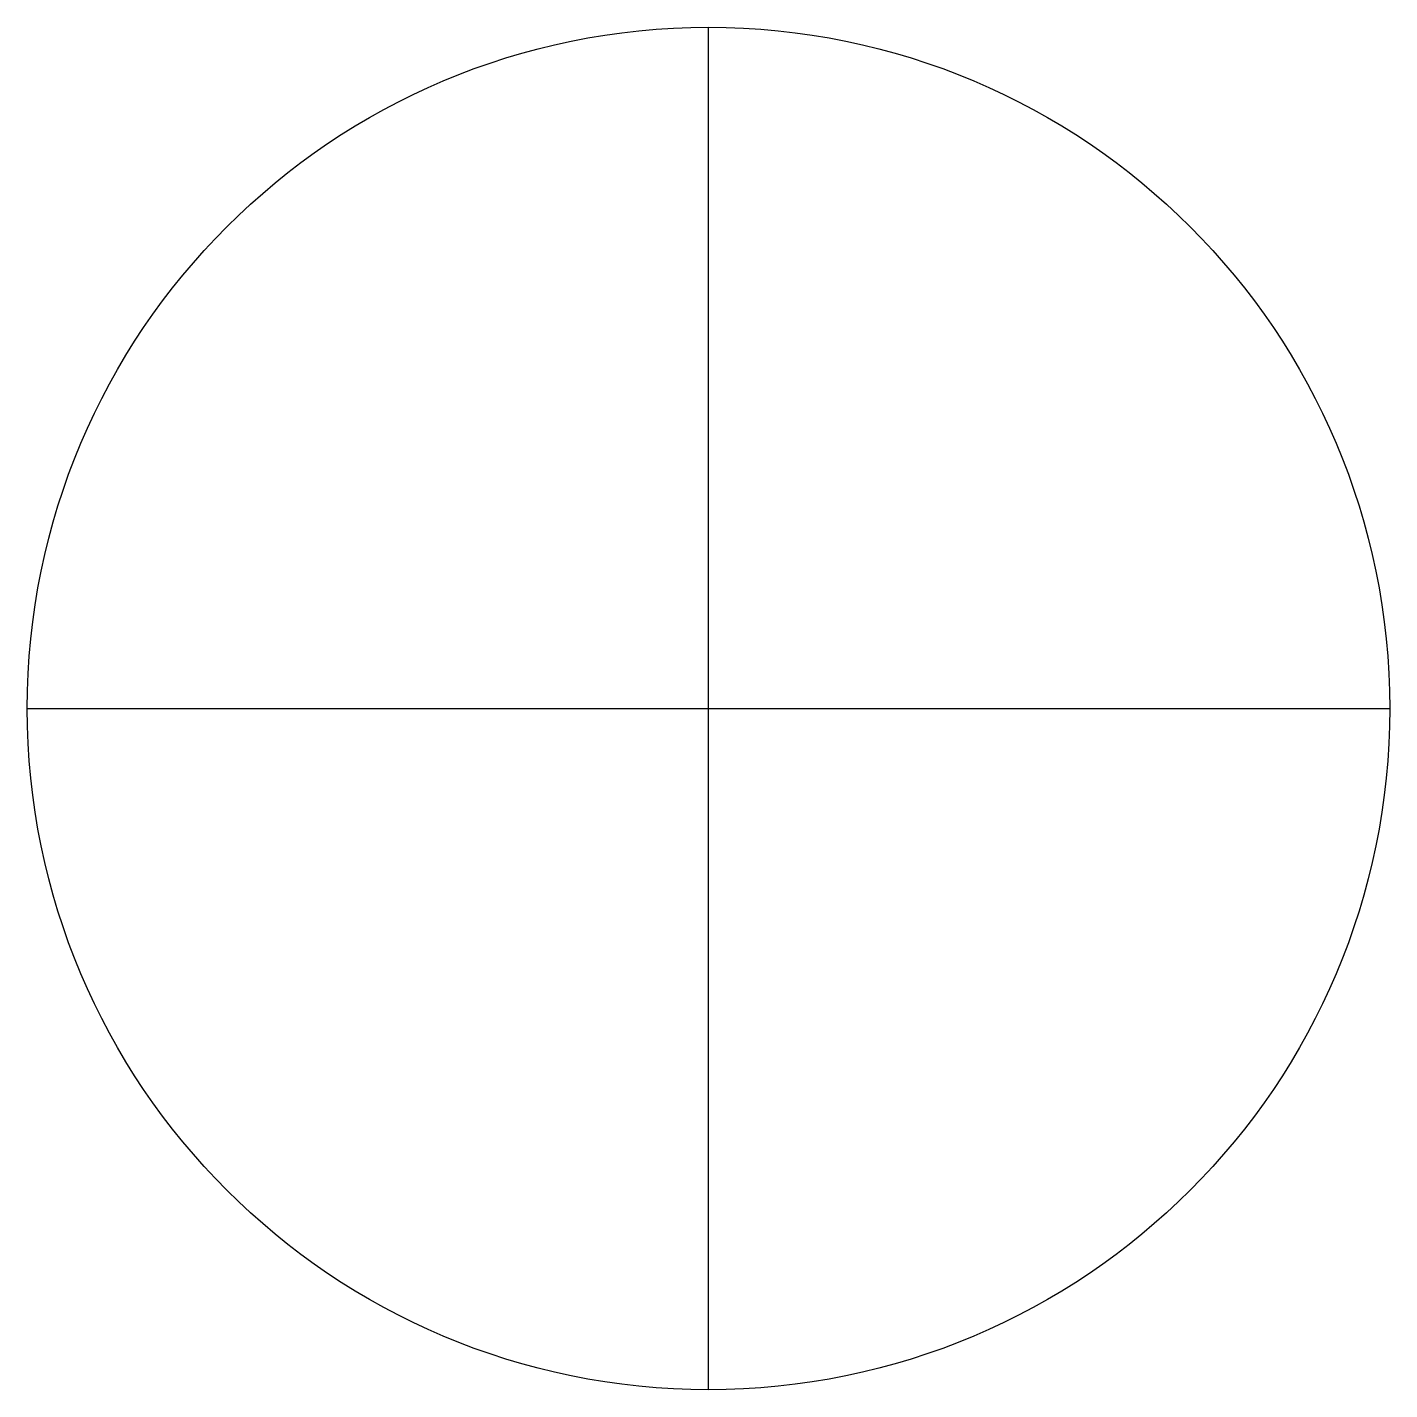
# Model space of a CAD drawing. Header units: millimetres. Extents: x -200 to 200, y -200 to 200.
import ezdxf

# ---------------------------------------------------------------- set-up
doc = ezdxf.new("R2010")
doc.units = ezdxf.units.MM

msp = doc.modelspace()

# ---------------------------------------------------------------- linework, layer by layer
for p, q in [((0, -200), (0, 200)), ((-200, 0), (200, 0))]:
    msp.add_line(p, q)
msp.add_circle((0, 0), 200)

doc.saveas('drawing.dxf')
